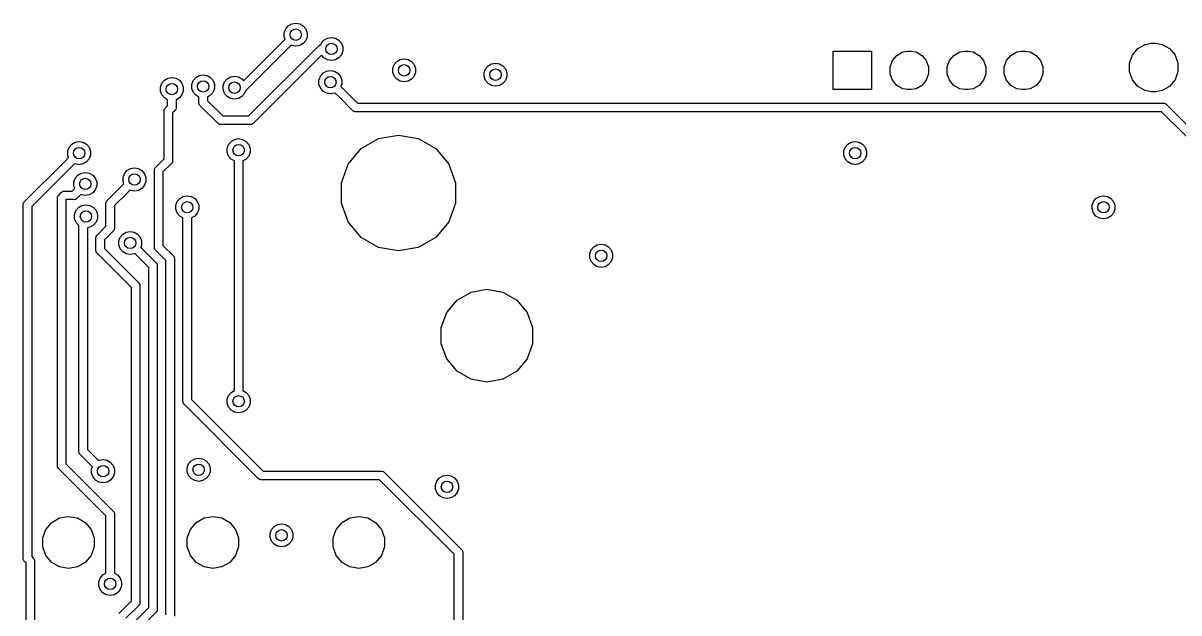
# Model space of a CAD drawing. Extents: x 98.4 to 159.2, y -134.3 to -90.8.
# Drawn here: x 98.45 to 138.94, y -111.52 to -90.84 of the extents above; entities that cross this region are included whole.
import ezdxf

# ---------------------------------------------------------------- set-up
doc = ezdxf.new("R2010")
doc.units = 0
doc.header["$MEASUREMENT"] = 0
doc.layers.add('BLACK', color=7, linetype='CONTINUOUS')

msp = doc.modelspace()

# ---------------------------------------------------------------- linework, layer by layer
at = {"layer": 'BLACK', "linetype": 'CONTINUOUS'}
for p, q in [((107.6, -91.1795), (107.648, -91.0469)), ((107.648, -91.0469), (107.739, -90.9389)), ((107.739, -90.9389), (107.861, -90.8683)), ((107.861, -90.8683), (108, -90.8438)), ((108, -90.8438), (108.139, -90.8683)), ((108.139, -90.8683), (108.261, -90.9389)), ((108.261, -90.9389), (108.352, -91.0469)), ((108.352, -91.0469), (108.4, -91.1795)), ((106.174, -92.8635), (107.631, -91.4066)), ((107.6, -91.3205), (107.6, -91.1795)), ((107.631, -91.4066), (107.6, -91.3205)), ((108.352, -91.4531), (108.261, -91.5611)), ((108.4, -91.3205), (108.352, -91.4531)), ((108.4, -91.1795), (108.4, -91.3205)), ((108.898, -91.5469), (108.989, -91.4389)), ((108.989, -91.4389), (109.111, -91.3683)), ((109.111, -91.3683), (109.25, -91.3438)), ((109.25, -91.3438), (109.389, -91.3683)), ((109.389, -91.3683), (109.511, -91.4389)), ((109.511, -91.4389), (109.602, -91.5469)), ((107.842, -91.6205), (106.255, -93.2075)), ((106.346, -94.1), (108.797, -91.6486)), ((107.861, -91.6317), (107.842, -91.6205)), ((108, -91.6562), (107.861, -91.6317)), ((108.139, -91.6317), (108, -91.6562)), ((108.261, -91.5611), (108.139, -91.6317)), ((108.797, -91.6486), (108.81, -91.6333)), ((108.81, -91.6333), (108.827, -91.6234)), ((108.827, -91.6234), (108.844, -91.612)), ((108.844, -91.612), (108.85, -91.6102)), ((108.85, -91.6102), (108.856, -91.6069)), ((108.856, -91.6069), (108.876, -91.6034)), ((108.876, -91.6034), (108.878, -91.6028)), ((108.878, -91.6028), (108.898, -91.5469)), ((109.602, -91.5469), (109.65, -91.6795)), ((109.65, -91.8205), (109.602, -91.9531)), ((109.65, -91.6795), (109.65, -91.8205)), ((126.825, -93.175), (126.825, -91.825)), ((126.825, -91.825), (128.175, -91.825)), ((128.175, -91.825), (128.175, -93.175)), ((129.059, -91.9749), (129.266, -91.8559)), ((129.266, -91.8559), (129.441, -91.825)), ((129.441, -91.825), (129.559, -91.825)), ((129.559, -91.825), (129.734, -91.8559)), ((129.734, -91.8559), (129.941, -91.9749)), ((131.059, -91.9749), (131.266, -91.8559)), ((131.266, -91.8559), (131.441, -91.825)), ((131.441, -91.825), (131.559, -91.825)), ((131.559, -91.825), (131.734, -91.8559)), ((131.734, -91.8559), (131.941, -91.9749)), ((133.059, -91.9749), (133.266, -91.8559)), ((133.266, -91.8559), (133.441, -91.825)), ((133.441, -91.825), (133.559, -91.825)), ((133.559, -91.825), (133.734, -91.8559)), ((133.734, -91.8559), (133.941, -91.9749)), ((137.313, -91.9684), (137.505, -91.7388)), ((137.505, -91.7388), (137.765, -91.5889)), ((137.765, -91.5889), (137.986, -91.55)), ((137.986, -91.55), (138.134, -91.55)), ((138.134, -91.55), (138.355, -91.5889)), ((138.355, -91.5889), (138.615, -91.7388)), ((138.615, -91.7388), (138.807, -91.9684)), ((108.907, -91.9633), (106.519, -94.3514)), ((108.989, -92.0611), (108.907, -91.9633)), ((109.111, -92.1317), (108.989, -92.0611)), ((109.25, -92.1562), (109.111, -92.1317)), ((109.389, -92.1317), (109.25, -92.1562)), ((109.511, -92.0611), (109.389, -92.1317)), ((109.602, -91.9531), (109.511, -92.0611)), ((111.4, -92.4295), (111.448, -92.2969)), ((111.448, -92.2969), (111.539, -92.1889)), ((111.539, -92.1889), (111.661, -92.1183)), ((111.661, -92.1183), (111.8, -92.0938)), ((111.8, -92.0938), (111.939, -92.1183)), ((111.939, -92.1183), (112.061, -92.1889)), ((112.061, -92.1889), (112.152, -92.2969)), ((112.152, -92.2969), (112.2, -92.4295)), ((114.739, -92.3389), (114.861, -92.2683)), ((114.861, -92.2683), (115, -92.2438)), ((115, -92.2438), (115.139, -92.2683)), ((115.139, -92.2683), (115.261, -92.3389)), ((128.825, -92.381), (128.906, -92.1573)), ((128.906, -92.1573), (129.059, -91.9749)), ((129.941, -91.9749), (130.094, -92.1573)), ((130.094, -92.1573), (130.175, -92.381)), ((130.825, -92.381), (130.906, -92.1573)), ((130.906, -92.1573), (131.059, -91.9749)), ((131.941, -91.9749), (132.094, -92.1573)), ((132.094, -92.1573), (132.175, -92.381)), ((132.825, -92.381), (132.906, -92.1573)), ((132.906, -92.1573), (133.059, -91.9749)), ((133.941, -91.9749), (134.094, -92.1573)), ((134.094, -92.1573), (134.175, -92.381)), ((137.21, -92.2501), (137.313, -91.9684)), ((137.21, -92.5499), (137.21, -92.2501)), ((138.807, -91.9684), (138.91, -92.2501)), ((138.91, -92.2501), (138.91, -92.5499)), ((104.496, -92.7504), (104.618, -92.6799)), ((104.618, -92.6799), (104.757, -92.6554)), ((104.757, -92.6554), (104.896, -92.6799)), ((104.896, -92.6799), (105.018, -92.7504)), ((105.595, -92.7949), (105.717, -92.7244)), ((105.717, -92.7244), (105.856, -92.6999)), ((105.856, -92.6999), (105.995, -92.7244)), ((105.995, -92.7244), (106.117, -92.7949)), ((108.814, -92.8431), (108.862, -92.7105)), ((108.862, -92.7105), (108.953, -92.6025)), ((108.953, -92.6025), (109.075, -92.5319)), ((109.075, -92.5319), (109.214, -92.5074)), ((109.214, -92.5074), (109.353, -92.5319)), ((109.353, -92.5319), (109.475, -92.6025)), ((109.475, -92.6025), (109.565, -92.7105)), ((109.565, -92.7105), (109.614, -92.8431)), ((111.4, -92.5705), (111.4, -92.4295)), ((111.448, -92.7031), (111.4, -92.5705)), ((111.539, -92.8111), (111.448, -92.7031)), ((112.152, -92.7031), (112.061, -92.8111)), ((112.2, -92.5705), (112.152, -92.7031)), ((112.2, -92.4295), (112.2, -92.5705)), ((114.6, -92.5795), (114.648, -92.4469)), ((114.6, -92.7205), (114.6, -92.5795)), ((114.648, -92.8531), (114.6, -92.7205)), ((114.648, -92.4469), (114.739, -92.3389)), ((115.261, -92.3389), (115.352, -92.4469)), ((115.352, -92.4469), (115.4, -92.5795)), ((115.4, -92.7205), (115.352, -92.8531)), ((115.4, -92.5795), (115.4, -92.7205)), ((128.825, -92.619), (128.825, -92.381)), ((128.906, -92.8427), (128.825, -92.619)), ((130.175, -92.619), (130.094, -92.8427)), ((130.175, -92.381), (130.175, -92.619)), ((130.825, -92.619), (130.825, -92.381)), ((130.906, -92.8427), (130.825, -92.619)), ((132.175, -92.619), (132.094, -92.8427)), ((132.175, -92.381), (132.175, -92.619)), ((132.825, -92.619), (132.825, -92.381)), ((132.906, -92.8427), (132.825, -92.619)), ((134.175, -92.619), (134.094, -92.8427)), ((134.175, -92.381), (134.175, -92.619)), ((137.313, -92.8316), (137.21, -92.5499)), ((138.91, -92.5499), (138.807, -92.8316)), ((103.261, -93.0855), (103.309, -92.953)), ((103.261, -93.2266), (103.261, -93.0855)), ((103.309, -92.953), (103.4, -92.8449)), ((103.4, -92.8449), (103.522, -92.7744)), ((103.522, -92.7744), (103.661, -92.7499)), ((103.661, -92.7499), (103.8, -92.7744)), ((103.8, -92.7744), (103.922, -92.8449)), ((103.922, -92.8449), (104.012, -92.953)), ((104.012, -92.953), (104.061, -93.0855)), ((104.061, -93.0855), (104.061, -93.2266)), ((104.357, -92.991), (104.405, -92.8585)), ((104.357, -93.1321), (104.357, -92.991)), ((104.405, -93.2647), (104.357, -93.1321)), ((104.405, -92.8585), (104.496, -92.7504)), ((105.018, -92.7504), (105.108, -92.8585)), ((105.108, -92.8585), (105.157, -92.991)), ((105.157, -93.1321), (105.108, -93.2647)), ((105.157, -92.991), (105.157, -93.1321)), ((105.456, -93.0355), (105.504, -92.9029)), ((105.456, -93.1766), (105.456, -93.0355)), ((105.504, -92.9029), (105.595, -92.7949)), ((106.117, -92.7949), (106.174, -92.8635)), ((108.814, -92.9841), (108.814, -92.8431)), ((108.862, -93.1167), (108.814, -92.9841)), ((108.953, -93.2247), (108.862, -93.1167)), ((109.614, -92.9841), (109.582, -93.0702)), ((109.582, -93.0702), (109.729, -93.2168)), ((109.614, -92.8431), (109.614, -92.9841)), ((111.661, -92.8817), (111.539, -92.8111)), ((111.8, -92.9062), (111.661, -92.8817)), ((111.939, -92.8817), (111.8, -92.9062)), ((112.061, -92.8111), (111.939, -92.8817)), ((114.739, -92.9611), (114.648, -92.8531)), ((114.861, -93.0317), (114.739, -92.9611)), ((115, -93.0562), (114.861, -93.0317)), ((115.139, -93.0317), (115, -93.0562)), ((115.261, -92.9611), (115.139, -93.0317)), ((115.352, -92.8531), (115.261, -92.9611)), ((129.059, -93.0251), (128.906, -92.8427)), ((129.266, -93.1441), (129.059, -93.0251)), ((129.941, -93.0251), (129.734, -93.1441)), ((130.094, -92.8427), (129.941, -93.0251)), ((131.059, -93.0251), (130.906, -92.8427)), ((131.266, -93.1441), (131.059, -93.0251)), ((131.941, -93.0251), (131.734, -93.1441)), ((132.094, -92.8427), (131.941, -93.0251)), ((133.059, -93.0251), (132.906, -92.8427)), ((133.266, -93.1441), (133.059, -93.0251)), ((133.941, -93.0251), (133.734, -93.1441)), ((134.094, -92.8427), (133.941, -93.0251)), ((137.505, -93.0612), (137.313, -92.8316)), ((137.765, -93.2111), (137.505, -93.0612)), ((138.615, -93.0612), (138.355, -93.2111)), ((138.807, -92.8316), (138.615, -93.0612)), ((103.309, -93.3591), (103.261, -93.2266)), ((103.4, -93.4672), (103.309, -93.3591)), ((103.511, -93.5313), (103.4, -93.4672)), ((103.511, -93.7438), (103.511, -93.5313)), ((103.922, -93.4672), (103.811, -93.5313)), ((103.811, -93.5313), (103.811, -93.7994)), ((104.012, -93.3591), (103.922, -93.4672)), ((104.061, -93.2266), (104.012, -93.3591)), ((104.496, -93.3727), (104.405, -93.2647)), ((104.607, -93.4369), (104.496, -93.3727)), ((104.607, -93.6207), (104.607, -93.4369)), ((105.018, -93.3727), (104.907, -93.4369)), ((104.907, -93.4369), (104.907, -93.5651)), ((105.108, -93.2647), (105.018, -93.3727)), ((105.504, -93.3091), (105.456, -93.1766)), ((105.595, -93.4172), (105.504, -93.3091)), ((105.717, -93.4877), (105.595, -93.4172)), ((105.856, -93.5122), (105.717, -93.4877)), ((105.995, -93.4877), (105.856, -93.5122)), ((106.117, -93.4172), (105.995, -93.4877)), ((106.208, -93.3091), (106.117, -93.4172)), ((106.238, -93.2248), (106.208, -93.3091)), ((106.242, -93.2227), (106.238, -93.2248)), ((106.255, -93.2075), (106.242, -93.2227)), ((109.075, -93.2953), (108.953, -93.2247)), ((109.214, -93.3198), (109.075, -93.2953)), ((109.353, -93.2953), (109.214, -93.3198)), ((109.372, -93.2841), (109.353, -93.2953)), ((109.517, -93.4289), (109.372, -93.2841)), ((109.989, -93.9014), (109.517, -93.4289)), ((109.517, -93.4289), (109.517, -93.4289)), ((109.729, -93.2168), (109.729, -93.2168)), ((109.729, -93.2168), (110.162, -93.65)), ((128.175, -93.175), (126.825, -93.175)), ((129.441, -93.175), (129.266, -93.1441)), ((129.559, -93.175), (129.441, -93.175)), ((129.734, -93.1441), (129.559, -93.175)), ((131.441, -93.175), (131.266, -93.1441)), ((131.559, -93.175), (131.441, -93.175)), ((131.734, -93.1441), (131.559, -93.175)), ((133.441, -93.175), (133.266, -93.1441)), ((133.559, -93.175), (133.441, -93.175)), ((133.734, -93.1441), (133.559, -93.175)), ((137.986, -93.25), (137.765, -93.2111)), ((138.134, -93.25), (137.986, -93.25)), ((138.355, -93.2111), (138.134, -93.25)), ((103.386, -93.9153), (103.391, -93.8961)), ((103.388, -93.9351), (103.386, -93.9153)), ((103.388, -95.5999), (103.388, -93.9351)), ((103.391, -93.8961), (103.395, -93.8765)), ((103.395, -93.8765), (103.398, -93.8707)), ((103.398, -93.8707), (103.4, -93.8642)), ((103.4, -93.8642), (103.411, -93.8479)), ((103.411, -93.8479), (103.421, -93.8307)), ((103.421, -93.8307), (103.437, -93.8179)), ((103.437, -93.8179), (103.511, -93.7438)), ((103.762, -93.9166), (103.688, -93.9907)), ((103.777, -93.9038), (103.762, -93.9166)), ((103.787, -93.8866), (103.777, -93.9038)), ((103.799, -93.8703), (103.787, -93.8866)), ((103.8, -93.8638), (103.799, -93.8703)), ((103.804, -93.858), (103.8, -93.8638)), ((103.807, -93.8384), (103.804, -93.858)), ((103.812, -93.8192), (103.807, -93.8384)), ((103.811, -93.7994), (103.812, -93.8192)), ((104.605, -93.6405), (104.607, -93.6207)), ((104.61, -93.6598), (104.605, -93.6405)), ((104.614, -93.6794), (104.61, -93.6598)), ((104.617, -93.6852), (104.614, -93.6794)), ((104.619, -93.6916), (104.617, -93.6852)), ((104.63, -93.7079), (104.619, -93.6916)), ((104.64, -93.7252), (104.63, -93.7079)), ((104.655, -93.738), (104.64, -93.7252)), ((105.269, -94.3514), (104.655, -93.738)), ((104.907, -93.5651), (105.442, -94.1)), ((110.002, -93.9167), (109.989, -93.9014)), ((110.019, -93.9266), (110.002, -93.9167)), ((110.036, -93.938), (110.019, -93.9266)), ((110.042, -93.9398), (110.036, -93.938)), ((110.048, -93.9431), (110.042, -93.9398)), ((110.068, -93.9466), (110.048, -93.9431)), ((110.087, -93.9517), (110.068, -93.9466)), ((110.162, -93.65), (138.393, -93.65)), ((138.393, -93.65), (138.413, -93.6483)), ((138.413, -93.6483), (138.432, -93.6534)), ((138.432, -93.6534), (138.452, -93.6569)), ((138.452, -93.6569), (138.458, -93.6602)), ((138.458, -93.6602), (138.464, -93.662)), ((138.464, -93.662), (138.481, -93.6734)), ((138.481, -93.6734), (138.498, -93.6833)), ((138.498, -93.6833), (138.511, -93.6986)), ((138.511, -93.6986), (139.442, -94.6295)), ((103.688, -93.9907), (103.688, -95.6555)), ((105.281, -94.3667), (105.269, -94.3514)), ((105.442, -94.1), (106.346, -94.1)), ((106.519, -94.3514), (106.506, -94.3667)), ((110.107, -93.95), (110.087, -93.9517)), ((138.338, -93.95), (110.107, -93.95)), ((139.231, -94.8434), (138.338, -93.95)), ((105.299, -94.3766), (105.281, -94.3667)), ((105.315, -94.388), (105.299, -94.3766)), ((105.321, -94.3898), (105.315, -94.388)), ((105.327, -94.3931), (105.321, -94.3898)), ((105.347, -94.3966), (105.327, -94.3931)), ((105.366, -94.4017), (105.347, -94.3966)), ((105.386, -94.4), (105.366, -94.4017)), ((106.401, -94.4), (105.386, -94.4)), ((106.421, -94.4017), (106.401, -94.4)), ((106.44, -94.3966), (106.421, -94.4017)), ((106.46, -94.3931), (106.44, -94.3966)), ((106.466, -94.3898), (106.46, -94.3931)), ((106.472, -94.388), (106.466, -94.3898)), ((106.489, -94.3766), (106.472, -94.388)), ((106.506, -94.3667), (106.489, -94.3766)), ((100.061, -95.1969), (100.152, -95.0889)), ((100.152, -95.0889), (100.274, -95.0183)), ((100.274, -95.0183), (100.413, -94.9938)), ((100.413, -94.9938), (100.552, -95.0183)), ((100.552, -95.0183), (100.674, -95.0889)), ((100.674, -95.0889), (100.765, -95.1969)), ((105.6, -95.2295), (105.648, -95.0969)), ((105.648, -95.0969), (105.739, -94.9889)), ((105.739, -94.9889), (105.861, -94.9183)), ((105.861, -94.9183), (106, -94.8938)), ((106, -94.8938), (106.139, -94.9183)), ((106.139, -94.9183), (106.261, -94.9889)), ((106.261, -94.9889), (106.352, -95.0969)), ((106.352, -95.0969), (106.4, -95.2295)), ((110.295, -95.2443), (110.905, -94.8916)), ((110.905, -94.8916), (111.6, -94.7691)), ((111.6, -94.7691), (112.295, -94.8916)), ((112.295, -94.8916), (112.905, -95.2443)), ((127.248, -95.1969), (127.339, -95.0889)), ((127.339, -95.0889), (127.461, -95.0183)), ((127.461, -95.0183), (127.6, -94.9938)), ((127.6, -94.9938), (127.739, -95.0183)), ((127.739, -95.0183), (127.861, -95.0889)), ((127.861, -95.0889), (127.952, -95.1969)), ((99.9162, -95.6847), (100.044, -95.5566)), ((100.013, -95.3295), (100.061, -95.1969)), ((100.013, -95.4705), (100.013, -95.3295)), ((100.044, -95.5566), (100.013, -95.4705)), ((100.765, -95.1969), (100.813, -95.3295)), ((100.813, -95.4705), (100.765, -95.6031)), ((100.813, -95.3295), (100.813, -95.4705)), ((105.6, -95.3705), (105.6, -95.2295)), ((105.648, -95.5031), (105.6, -95.3705)), ((105.739, -95.6111), (105.648, -95.5031)), ((106.352, -95.5031), (106.261, -95.6111)), ((106.4, -95.3705), (106.352, -95.5031)), ((106.4, -95.2295), (106.4, -95.3705)), ((109.841, -95.7846), (110.295, -95.2443)), ((112.905, -95.2443), (113.359, -95.7846)), ((127.2, -95.3295), (127.248, -95.1969)), ((127.2, -95.4705), (127.2, -95.3295)), ((127.248, -95.6031), (127.2, -95.4705)), ((127.952, -95.1969), (128, -95.3295)), ((128, -95.4705), (127.952, -95.6031)), ((128, -95.3295), (128, -95.4705)), ((98.4986, -97.1023), (99.9162, -95.6847)), ((100.128, -95.8968), (98.75, -97.2752)), ((99.9162, -95.6847), (99.9162, -95.6847)), ((100.255, -95.7705), (100.128, -95.8968)), ((100.128, -95.8968), (100.128, -95.8968)), ((100.274, -95.7817), (100.255, -95.7705)), ((100.413, -95.8062), (100.274, -95.7817)), ((100.552, -95.7817), (100.413, -95.8062)), ((100.674, -95.7111), (100.552, -95.7817)), ((100.765, -95.6031), (100.674, -95.7111)), ((102.088, -96.0148), (102.211, -95.9443)), ((102.211, -95.9443), (102.349, -95.9198)), ((102.349, -95.9198), (102.488, -95.9443)), ((102.488, -95.9443), (102.611, -96.0148)), ((103.048, -95.9873), (103.053, -95.9681)), ((103.053, -95.9681), (103.056, -95.9485)), ((103.056, -95.9485), (103.06, -95.9427)), ((103.06, -95.9427), (103.061, -95.9362)), ((103.061, -95.9362), (103.073, -95.9199)), ((103.073, -95.9199), (103.083, -95.9027)), ((103.083, -95.9027), (103.098, -95.8899)), ((103.098, -95.8899), (103.388, -95.5999)), ((103.639, -95.7727), (103.349, -96.0627)), ((103.655, -95.7599), (103.639, -95.7727)), ((103.665, -95.7427), (103.655, -95.7599)), ((103.676, -95.7264), (103.665, -95.7427)), ((103.678, -95.7199), (103.676, -95.7264)), ((103.681, -95.7141), (103.678, -95.7199)), ((103.685, -95.6945), (103.681, -95.7141)), ((103.69, -95.6753), (103.685, -95.6945)), ((103.688, -95.6555), (103.69, -95.6753)), ((105.85, -95.6753), (105.739, -95.6111)), ((105.85, -103.725), (105.85, -95.6753)), ((106.261, -95.6111), (106.15, -95.6753)), ((106.15, -95.6753), (106.15, -103.725)), ((109.6, -96.4473), (109.841, -95.7846)), ((113.359, -95.7846), (113.6, -96.4473)), ((127.339, -95.7111), (127.248, -95.6031)), ((127.461, -95.7817), (127.339, -95.7111)), ((127.6, -95.8062), (127.461, -95.7817)), ((127.739, -95.7817), (127.6, -95.8062)), ((127.861, -95.7111), (127.739, -95.7817)), ((127.952, -95.6031), (127.861, -95.7111)), ((100.226, -96.4116), (100.274, -96.279)), ((100.274, -96.279), (100.365, -96.171)), ((100.365, -96.171), (100.487, -96.1004)), ((100.487, -96.1004), (100.626, -96.0759)), ((100.626, -96.0759), (100.765, -96.1004)), ((100.765, -96.1004), (100.887, -96.171)), ((100.887, -96.171), (100.978, -96.279)), ((100.978, -96.279), (101.026, -96.4116)), ((101.949, -96.2554), (101.998, -96.1229)), ((101.949, -96.3965), (101.949, -96.2554)), ((101.998, -96.1229), (102.088, -96.0148)), ((102.611, -96.0148), (102.701, -96.1229)), ((102.701, -96.1229), (102.749, -96.2554)), ((102.749, -96.2554), (102.749, -96.3965)), ((103.049, -96.0071), (103.048, -95.9873)), ((103.049, -98.6943), (103.049, -96.0071)), ((103.349, -96.0627), (103.349, -98.6387)), ((99.6963, -96.8713), (99.7869, -96.7807)), ((99.7869, -96.7807), (99.7997, -96.7654)), ((99.7997, -96.7654), (99.817, -96.7555)), ((99.817, -96.7555), (99.8333, -96.7441)), ((99.8333, -96.7441), (99.8397, -96.7423)), ((99.8397, -96.7423), (99.8455, -96.739)), ((99.8455, -96.739), (99.8651, -96.7355)), ((99.8651, -96.7355), (99.8844, -96.7304)), ((99.8844, -96.7304), (99.9042, -96.7321)), ((99.9042, -96.7321), (100.164, -96.7321)), ((100.164, -96.7321), (100.257, -96.6387)), ((100.226, -96.5526), (100.226, -96.4116)), ((100.257, -96.6387), (100.226, -96.5526)), ((100.978, -96.6852), (100.887, -96.7932)), ((101.026, -96.5526), (100.978, -96.6852)), ((101.026, -96.4116), (101.026, -96.5526)), ((101.399, -97.0647), (101.853, -96.6106)), ((101.853, -96.6106), (101.981, -96.4825)), ((101.853, -96.6106), (101.853, -96.6106)), ((101.981, -96.4825), (101.949, -96.3965)), ((102.191, -96.6964), (102.065, -96.8228)), ((102.211, -96.7076), (102.191, -96.6964)), ((102.349, -96.7321), (102.211, -96.7076)), ((102.488, -96.7076), (102.349, -96.7321)), ((102.611, -96.6371), (102.488, -96.7076)), ((102.701, -96.529), (102.611, -96.6371)), ((102.749, -96.3965), (102.701, -96.529)), ((109.6, -97.1527), (109.6, -96.4473)), ((113.6, -96.4473), (113.6, -97.1527)), ((98.4483, -97.1997), (98.4534, -97.1805)), ((98.4534, -97.1805), (98.4569, -97.1609)), ((98.4569, -97.1609), (98.4602, -97.1551)), ((98.4602, -97.1551), (98.462, -97.1487)), ((98.462, -97.1487), (98.4734, -97.1324)), ((98.4734, -97.1324), (98.4833, -97.1151)), ((98.4833, -97.1151), (98.4986, -97.1023)), ((99.646, -96.9687), (99.6512, -96.9495)), ((99.6478, -96.9885), (99.646, -96.9687)), ((99.6478, -106.35), (99.6478, -96.9885)), ((99.6512, -96.9495), (99.6546, -96.9299)), ((99.6546, -96.9299), (99.658, -96.9241)), ((99.658, -96.9241), (99.6597, -96.9176)), ((99.6597, -96.9176), (99.6711, -96.9013)), ((99.6711, -96.9013), (99.6811, -96.8841)), ((99.6811, -96.8841), (99.6963, -96.8713)), ((99.9598, -97.0321), (99.9478, -97.0441)), ((99.9478, -97.0441), (99.9478, -106.295)), ((100.219, -97.0321), (99.9598, -97.0321)), ((100.239, -97.0338), (100.219, -97.0321)), ((100.258, -97.0287), (100.239, -97.0338)), ((100.278, -97.0252), (100.258, -97.0287)), ((100.284, -97.0219), (100.278, -97.0252)), ((100.29, -97.0201), (100.284, -97.0219)), ((100.307, -97.0087), (100.29, -97.0201)), ((100.324, -96.9988), (100.307, -97.0087)), ((100.337, -96.9835), (100.324, -96.9988)), ((100.468, -96.8526), (100.337, -96.9835)), ((100.487, -96.8638), (100.468, -96.8526)), ((100.626, -96.8883), (100.487, -96.8638)), ((100.765, -96.8638), (100.626, -96.8883)), ((100.887, -96.7932), (100.765, -96.8638)), ((101.348, -97.1621), (101.353, -97.1429)), ((101.35, -97.1819), (101.348, -97.1621)), ((101.35, -97.9657), (101.35, -97.1819)), ((101.353, -97.1429), (101.357, -97.1233)), ((101.357, -97.1233), (101.36, -97.1175)), ((101.36, -97.1175), (101.362, -97.111)), ((101.362, -97.111), (101.373, -97.0947)), ((101.373, -97.0947), (101.383, -97.0775)), ((101.383, -97.0775), (101.399, -97.0647)), ((102.065, -96.8228), (101.65, -97.2375)), ((102.065, -96.8228), (102.065, -96.8228)), ((103.8, -97.2295), (103.848, -97.0969)), ((103.848, -97.0969), (103.939, -96.9889)), ((103.939, -96.9889), (104.061, -96.9183)), ((104.061, -96.9183), (104.2, -96.8938)), ((104.2, -96.8938), (104.339, -96.9183)), ((104.339, -96.9183), (104.461, -96.9889)), ((104.461, -96.9889), (104.552, -97.0969)), ((104.552, -97.0969), (104.6, -97.2295)), ((109.841, -97.8154), (109.6, -97.1527)), ((113.6, -97.1527), (113.359, -97.8154)), ((135.9, -97.2295), (135.948, -97.0969)), ((135.948, -97.0969), (136.039, -96.9889)), ((136.039, -96.9889), (136.161, -96.9183)), ((136.161, -96.9183), (136.3, -96.8938)), ((136.3, -96.8938), (136.439, -96.9183)), ((136.439, -96.9183), (136.561, -96.9889)), ((136.561, -96.9889), (136.652, -97.0969)), ((136.652, -97.0969), (136.7, -97.2295)), ((98.45, -97.2196), (98.4483, -97.1997)), ((98.45, -109.599), (98.45, -97.2196)), ((98.75, -97.2752), (98.75, -109.544)), ((100.25, -97.5493), (100.298, -97.4167)), ((100.25, -97.6903), (100.25, -97.5493)), ((100.298, -97.4167), (100.389, -97.3087)), ((100.389, -97.3087), (100.511, -97.2381)), ((100.511, -97.2381), (100.65, -97.2136)), ((100.65, -97.2136), (100.789, -97.2381)), ((100.789, -97.2381), (100.911, -97.3087)), ((100.911, -97.3087), (101.002, -97.4167)), ((101.002, -97.4167), (101.05, -97.5493)), ((101.05, -97.5493), (101.05, -97.6903)), ((101.65, -97.2375), (101.65, -98.0213)), ((103.8, -97.3705), (103.8, -97.2295)), ((103.848, -97.5031), (103.8, -97.3705)), ((103.939, -97.6111), (103.848, -97.5031)), ((104.552, -97.5031), (104.461, -97.6111)), ((104.6, -97.3705), (104.552, -97.5031)), ((104.6, -97.2295), (104.6, -97.3705)), ((135.9, -97.3705), (135.9, -97.2295)), ((135.948, -97.5031), (135.9, -97.3705)), ((136.039, -97.6111), (135.948, -97.5031)), ((136.652, -97.5031), (136.561, -97.6111)), ((136.7, -97.3705), (136.652, -97.5031)), ((136.7, -97.2295), (136.7, -97.3705)), ((100.298, -97.8229), (100.25, -97.6903)), ((100.389, -97.931), (100.298, -97.8229)), ((100.4, -97.9373), (100.389, -97.931)), ((100.4, -105.845), (100.4, -97.9373)), ((100.911, -97.931), (100.789, -98.0015)), ((101.002, -97.8229), (100.911, -97.931)), ((101.05, -97.6903), (101.002, -97.8229)), ((101.049, -98.2671), (101.35, -97.9657)), ((104.05, -97.6753), (103.939, -97.6111)), ((104.05, -97.8788), (104.05, -97.6753)), ((104.05, -104.093), (104.05, -97.8788)), ((104.05, -97.8788), (104.05, -97.8788)), ((104.461, -97.6111), (104.35, -97.6753)), ((104.35, -97.6753), (104.35, -104.038)), ((110.295, -98.3557), (109.841, -97.8154)), ((113.359, -97.8154), (112.905, -98.3557)), ((136.161, -97.6817), (136.039, -97.6111)), ((136.3, -97.7062), (136.161, -97.6817)), ((136.439, -97.6817), (136.3, -97.7062)), ((136.561, -97.6111), (136.439, -97.6817)), ((100.789, -98.0015), (100.7, -98.0172)), ((100.7, -98.0172), (100.7, -105.789)), ((100.998, -98.3645), (101.003, -98.3453)), ((101, -98.3844), (100.998, -98.3645)), ((101, -98.8015), (101, -98.3844)), ((101.003, -98.3453), (101.007, -98.3257)), ((101.007, -98.3257), (101.01, -98.3199)), ((101.01, -98.3199), (101.012, -98.3135)), ((101.012, -98.3135), (101.023, -98.2972)), ((101.023, -98.2972), (101.033, -98.2799)), ((101.033, -98.2799), (101.049, -98.2671)), ((101.601, -98.1385), (101.3, -98.44)), ((101.617, -98.1257), (101.601, -98.1385)), ((101.627, -98.1085), (101.617, -98.1257)), ((101.638, -98.0922), (101.627, -98.1085)), ((101.64, -98.0857), (101.638, -98.0922)), ((101.643, -98.0799), (101.64, -98.0857)), ((101.647, -98.0603), (101.643, -98.0799)), ((101.652, -98.0411), (101.647, -98.0603)), ((101.65, -98.0213), (101.652, -98.0411)), ((101.8, -98.4795), (101.848, -98.3469)), ((101.848, -98.3469), (101.939, -98.2388)), ((101.939, -98.2388), (102.061, -98.1683)), ((102.061, -98.1683), (102.2, -98.1438)), ((102.2, -98.1438), (102.339, -98.1683)), ((102.339, -98.1683), (102.461, -98.2388)), ((102.461, -98.2388), (102.552, -98.3469)), ((102.552, -98.3469), (102.6, -98.4795)), ((110.905, -98.7084), (110.295, -98.3557)), ((112.905, -98.3557), (112.295, -98.7084)), ((100.998, -98.8213), (101, -98.8015)), ((101.3, -98.44), (101.3, -98.7459)), ((101.3, -98.7459), (102.493, -99.9393)), ((101.8, -98.6205), (101.8, -98.4795)), ((101.848, -98.7531), (101.8, -98.6205)), ((101.939, -98.8611), (101.848, -98.7531)), ((102.6, -98.6205), (102.569, -98.7065)), ((102.569, -98.7065), (102.715, -98.8532)), ((102.6, -98.4795), (102.6, -98.6205)), ((103.048, -98.7141), (103.049, -98.6943)), ((103.053, -98.7334), (103.048, -98.7141)), ((103.056, -98.753), (103.053, -98.7334)), ((103.06, -98.7588), (103.056, -98.753)), ((103.061, -98.7652), (103.06, -98.7588)), ((103.073, -98.7815), (103.061, -98.7652)), ((103.083, -98.7988), (103.073, -98.7815)), ((103.098, -98.8116), (103.083, -98.7988)), ((103.349, -98.6387), (103.701, -98.9907)), ((111.6, -98.8309), (110.905, -98.7084)), ((112.295, -98.7084), (111.6, -98.8309)), ((118.3, -98.9295), (118.348, -98.7969)), ((118.348, -98.7969), (118.439, -98.6889)), ((118.439, -98.6889), (118.561, -98.6183)), ((118.561, -98.6183), (118.7, -98.5938)), ((118.7, -98.5938), (118.839, -98.6183)), ((118.839, -98.6183), (118.961, -98.6889)), ((118.961, -98.6889), (119.052, -98.7969)), ((119.052, -98.7969), (119.1, -98.9295)), ((101.003, -98.8405), (100.998, -98.8213)), ((101.007, -98.8601), (101.003, -98.8405)), ((101.01, -98.8659), (101.007, -98.8601)), ((101.012, -98.8724), (101.01, -98.8659)), ((101.023, -98.8887), (101.012, -98.8724)), ((101.033, -98.9059), (101.023, -98.8887)), ((101.049, -98.9187), (101.033, -98.9059)), ((102.242, -100.112), (101.049, -98.9187)), ((102.061, -98.9317), (101.939, -98.8611)), ((102.2, -98.9562), (102.061, -98.9317)), ((102.339, -98.9317), (102.2, -98.9562)), ((102.358, -98.9204), (102.339, -98.9317)), ((102.503, -99.0653), (102.358, -98.9204)), ((102.85, -99.4121), (102.503, -99.0653)), ((102.503, -99.0653), (102.503, -99.0653)), ((102.715, -98.8532), (102.715, -98.8532)), ((102.715, -98.8532), (103.101, -99.2393)), ((103.45, -99.1636), (103.098, -98.8116)), ((103.45, -111.14), (103.45, -99.1636)), ((103.701, -98.9907), (103.717, -99.0035)), ((103.717, -99.0035), (103.727, -99.0208)), ((103.727, -99.0208), (103.738, -99.0371)), ((103.738, -99.0371), (103.74, -99.0435)), ((103.74, -99.0435), (103.743, -99.0493)), ((103.743, -99.0493), (103.747, -99.0689)), ((103.747, -99.0689), (103.752, -99.0882)), ((103.752, -99.0882), (103.75, -99.108)), ((103.75, -99.108), (103.75, -111.126)), ((118.3, -99.0705), (118.3, -98.9295)), ((118.348, -99.2031), (118.3, -99.0705)), ((118.439, -99.3111), (118.348, -99.2031)), ((119.052, -99.2031), (118.961, -99.3111)), ((119.1, -99.0705), (119.052, -99.2031)), ((119.1, -98.9295), (119.1, -99.0705)), ((102.85, -111.333), (102.85, -99.4121)), ((103.101, -99.2393), (103.117, -99.2521)), ((103.117, -99.2521), (103.127, -99.2693)), ((103.127, -99.2693), (103.138, -99.2856)), ((103.138, -99.2856), (103.14, -99.2921)), ((103.14, -99.2921), (103.143, -99.2979)), ((103.143, -99.2979), (103.147, -99.3175)), ((103.147, -99.3175), (103.152, -99.3367)), ((103.152, -99.3367), (103.15, -99.3565)), ((103.15, -99.3565), (103.15, -111.388)), ((118.561, -99.3817), (118.439, -99.3111)), ((118.7, -99.4062), (118.561, -99.3817)), ((118.839, -99.3817), (118.7, -99.4062)), ((118.961, -99.3111), (118.839, -99.3817)), ((102.493, -99.9393), (102.509, -99.9521)), ((102.509, -99.9521), (102.519, -99.9693)), ((102.519, -99.9693), (102.53, -99.9856)), ((102.53, -99.9856), (102.532, -99.9921)), ((102.532, -99.9921), (102.535, -99.9979)), ((102.535, -99.9979), (102.539, -100.018)), ((102.539, -100.018), (102.544, -100.037)), ((102.242, -111.092), (102.242, -100.112)), ((102.544, -100.037), (102.542, -100.057)), ((102.542, -100.057), (102.542, -111.148)), ((113.656, -100.555), (114.144, -100.273)), ((114.144, -100.273), (114.7, -100.175)), ((114.7, -100.175), (115.256, -100.273)), ((115.256, -100.273), (115.744, -100.555)), ((113.293, -100.988), (113.656, -100.555)), ((115.744, -100.555), (116.107, -100.988)), ((113.1, -101.518), (113.293, -100.988)), ((116.107, -100.988), (116.3, -101.518)), ((113.1, -102.082), (113.1, -101.518)), ((116.3, -101.518), (116.3, -102.082)), ((113.293, -102.612), (113.1, -102.082)), ((116.3, -102.082), (116.107, -102.612)), ((113.656, -103.045), (113.293, -102.612)), ((116.107, -102.612), (115.744, -103.045)), ((114.144, -103.327), (113.656, -103.045)), ((115.744, -103.045), (115.256, -103.327)), ((114.7, -103.425), (114.144, -103.327)), ((115.256, -103.327), (114.7, -103.425)), ((104.35, -104.038), (106.862, -106.55)), ((105.6, -104.029), (105.648, -103.897)), ((105.6, -104.171), (105.6, -104.029)), ((105.648, -103.897), (105.739, -103.789)), ((105.739, -103.789), (105.85, -103.725)), ((106.15, -103.725), (106.261, -103.789)), ((106.261, -103.789), (106.352, -103.897)), ((106.352, -103.897), (106.4, -104.029)), ((106.4, -104.029), (106.4, -104.171)), ((104.048, -104.113), (104.05, -104.093)), ((104.053, -104.132), (104.048, -104.113)), ((104.057, -104.152), (104.053, -104.132)), ((104.06, -104.158), (104.057, -104.152)), ((104.062, -104.164), (104.06, -104.158)), ((104.073, -104.181), (104.062, -104.164)), ((104.083, -104.198), (104.073, -104.181)), ((104.099, -104.211), (104.083, -104.198)), ((106.689, -106.801), (104.099, -104.211)), ((105.648, -104.303), (105.6, -104.171)), ((105.739, -104.411), (105.648, -104.303)), ((105.861, -104.482), (105.739, -104.411)), ((106.261, -104.411), (106.139, -104.482)), ((106.352, -104.303), (106.261, -104.411)), ((106.4, -104.171), (106.352, -104.303)), ((106, -104.506), (105.861, -104.482)), ((106.139, -104.482), (106, -104.506)), ((100.398, -105.864), (100.4, -105.845)), ((100.403, -105.884), (100.398, -105.864)), ((100.407, -105.903), (100.403, -105.884)), ((100.41, -105.909), (100.407, -105.903)), ((100.412, -105.916), (100.41, -105.909)), ((100.423, -105.932), (100.412, -105.916)), ((100.433, -105.949), (100.423, -105.932)), ((100.449, -105.962), (100.433, -105.949)), ((100.881, -106.395), (100.449, -105.962)), ((100.7, -105.789), (101.092, -106.181)), ((104.461, -106.118), (104.6, -106.094)), ((104.6, -106.094), (104.739, -106.118)), ((99.646, -106.37), (99.6478, -106.35)), ((99.6512, -106.389), (99.646, -106.37)), ((99.6546, -106.409), (99.6512, -106.389)), ((99.658, -106.415), (99.6546, -106.409)), ((99.6597, -106.421), (99.658, -106.415)), ((99.6711, -106.438), (99.6597, -106.421)), ((99.6811, -106.455), (99.6711, -106.438)), ((99.6963, -106.468), (99.6811, -106.455)), ((101.35, -108.121), (99.6963, -106.468)), ((99.9478, -106.295), (101.601, -107.948)), ((100.85, -106.481), (100.881, -106.395)), ((100.85, -106.622), (100.85, -106.481)), ((101.092, -106.181), (101.111, -106.169)), ((101.111, -106.169), (101.25, -106.145)), ((101.25, -106.145), (101.389, -106.169)), ((101.389, -106.169), (101.511, -106.24)), ((101.511, -106.24), (101.602, -106.348)), ((101.602, -106.348), (101.65, -106.481)), ((101.65, -106.481), (101.65, -106.622)), ((104.2, -106.429), (104.248, -106.297)), ((104.2, -106.571), (104.2, -106.429)), ((104.248, -106.297), (104.339, -106.189)), ((104.339, -106.189), (104.461, -106.118)), ((104.739, -106.118), (104.861, -106.189)), ((104.861, -106.189), (104.952, -106.297)), ((104.952, -106.297), (105, -106.429)), ((105, -106.429), (105, -106.571)), ((100.898, -106.754), (100.85, -106.622)), ((100.989, -106.862), (100.898, -106.754)), ((101.111, -106.933), (100.989, -106.862)), ((101.511, -106.862), (101.389, -106.933)), ((101.602, -106.754), (101.511, -106.862)), ((101.65, -106.622), (101.602, -106.754)), ((104.248, -106.703), (104.2, -106.571)), ((104.339, -106.811), (104.248, -106.703)), ((104.461, -106.882), (104.339, -106.811)), ((104.6, -106.906), (104.461, -106.882)), ((104.739, -106.882), (104.6, -106.906)), ((104.861, -106.811), (104.739, -106.882)), ((104.952, -106.703), (104.861, -106.811)), ((105, -106.571), (104.952, -106.703)), ((106.702, -106.817), (106.689, -106.801)), ((106.719, -106.827), (106.702, -106.817)), ((106.736, -106.838), (106.719, -106.827)), ((106.742, -106.84), (106.736, -106.838)), ((106.748, -106.843), (106.742, -106.84)), ((106.768, -106.847), (106.748, -106.843)), ((106.787, -106.852), (106.768, -106.847)), ((106.807, -106.85), (106.787, -106.852)), ((110.938, -106.85), (106.807, -106.85)), ((106.862, -106.55), (110.993, -106.55)), ((113.55, -109.462), (110.938, -106.85)), ((110.993, -106.55), (111.013, -106.548)), ((111.013, -106.548), (111.032, -106.553)), ((111.032, -106.553), (111.052, -106.557)), ((111.052, -106.557), (111.058, -106.56)), ((111.058, -106.56), (111.064, -106.562)), ((111.064, -106.562), (111.081, -106.573)), ((111.081, -106.573), (111.098, -106.583)), ((111.098, -106.583), (111.111, -106.599)), ((111.111, -106.599), (113.801, -109.289)), ((112.9, -107.029), (112.948, -106.897)), ((112.948, -106.897), (113.039, -106.789)), ((113.039, -106.789), (113.161, -106.718)), ((113.161, -106.718), (113.3, -106.694)), ((113.3, -106.694), (113.439, -106.718)), ((113.439, -106.718), (113.561, -106.789)), ((113.561, -106.789), (113.652, -106.897)), ((113.652, -106.897), (113.7, -107.029)), ((101.25, -106.957), (101.111, -106.933)), ((101.389, -106.933), (101.25, -106.957)), ((112.9, -107.171), (112.9, -107.029)), ((112.948, -107.303), (112.9, -107.171)), ((113.039, -107.411), (112.948, -107.303)), ((113.652, -107.303), (113.561, -107.411)), ((113.7, -107.171), (113.652, -107.303)), ((113.7, -107.029), (113.7, -107.171)), ((113.161, -107.482), (113.039, -107.411)), ((113.3, -107.506), (113.161, -107.482)), ((113.439, -107.482), (113.3, -107.506)), ((113.561, -107.411), (113.439, -107.482)), ((101.601, -107.948), (101.617, -107.961)), ((101.617, -107.961), (101.627, -107.978)), ((101.627, -107.978), (101.638, -107.995)), ((101.638, -107.995), (101.64, -108.001)), ((101.64, -108.001), (101.643, -108.007)), ((101.643, -108.007), (101.647, -108.027)), ((101.647, -108.027), (101.652, -108.046)), ((101.652, -108.046), (101.65, -108.066)), ((101.65, -108.066), (101.65, -110.125)), ((99.2486, -108.591), (99.4526, -108.348)), ((99.4526, -108.348), (99.7274, -108.189)), ((99.7274, -108.189), (100.04, -108.134)), ((100.04, -108.134), (100.353, -108.189)), ((100.353, -108.189), (100.627, -108.348)), ((100.627, -108.348), (100.831, -108.591)), ((101.35, -109.921), (101.35, -108.121)), ((104.309, -108.591), (104.513, -108.348)), ((104.513, -108.348), (104.787, -108.189)), ((104.787, -108.189), (105.1, -108.134)), ((105.1, -108.134), (105.413, -108.189)), ((105.413, -108.189), (105.687, -108.348)), ((105.687, -108.348), (105.891, -108.591)), ((107.148, -108.597), (107.239, -108.489)), ((107.239, -108.489), (107.361, -108.418)), ((107.361, -108.418), (107.5, -108.394)), ((107.5, -108.394), (107.639, -108.418)), ((107.639, -108.418), (107.761, -108.489)), ((107.761, -108.489), (107.852, -108.597)), ((109.419, -108.591), (109.623, -108.348)), ((109.623, -108.348), (109.897, -108.189)), ((109.897, -108.189), (110.21, -108.134)), ((110.21, -108.134), (110.523, -108.189)), ((110.523, -108.189), (110.797, -108.348)), ((110.797, -108.348), (111.001, -108.591)), ((99.14, -108.889), (99.2486, -108.591)), ((99.14, -109.207), (99.14, -108.889)), ((100.831, -108.591), (100.94, -108.889)), ((100.94, -108.889), (100.94, -109.207)), ((104.2, -108.889), (104.309, -108.591)), ((104.2, -109.207), (104.2, -108.889)), ((105.891, -108.591), (106, -108.889)), ((106, -108.889), (106, -109.207)), ((107.1, -108.729), (107.148, -108.597)), ((107.1, -108.871), (107.1, -108.729)), ((107.148, -109.003), (107.1, -108.871)), ((107.852, -108.597), (107.9, -108.729)), ((107.9, -108.871), (107.852, -109.003)), ((107.9, -108.729), (107.9, -108.871)), ((109.31, -108.889), (109.419, -108.591)), ((109.31, -109.207), (109.31, -108.889)), ((111.001, -108.591), (111.11, -108.889)), ((111.11, -108.889), (111.11, -109.207)), ((99.2486, -109.505), (99.14, -109.207)), ((100.94, -109.207), (100.831, -109.505)), ((104.309, -109.505), (104.2, -109.207)), ((106, -109.207), (105.891, -109.505)), ((107.239, -109.111), (107.148, -109.003)), ((107.361, -109.182), (107.239, -109.111)), ((107.5, -109.206), (107.361, -109.182)), ((107.639, -109.182), (107.5, -109.206)), ((107.761, -109.111), (107.639, -109.182)), ((107.852, -109.003), (107.761, -109.111)), ((109.419, -109.505), (109.31, -109.207)), ((111.11, -109.207), (111.001, -109.505)), ((113.801, -109.289), (113.817, -109.302)), ((113.817, -109.302), (113.827, -109.319)), ((113.827, -109.319), (113.838, -109.336)), ((98.4483, -109.619), (98.45, -109.599)), ((98.4534, -109.638), (98.4483, -109.619)), ((98.4569, -109.658), (98.4534, -109.638)), ((98.4602, -109.664), (98.4569, -109.658)), ((98.462, -109.67), (98.4602, -109.664)), ((98.4734, -109.687), (98.462, -109.67)), ((98.4833, -109.704), (98.4734, -109.687)), ((98.4986, -109.717), (98.4833, -109.704)), ((98.55, -109.768), (98.4986, -109.717)), ((98.75, -109.544), (98.8014, -109.595)), ((98.8014, -109.595), (98.8167, -109.608)), ((98.8167, -109.608), (98.8266, -109.625)), ((98.8266, -109.625), (98.838, -109.642)), ((98.838, -109.642), (98.8398, -109.648)), ((98.8398, -109.648), (98.8431, -109.654)), ((98.8431, -109.654), (98.8466, -109.674)), ((98.8466, -109.674), (98.8517, -109.693)), ((98.8517, -109.693), (98.85, -109.713)), ((98.85, -109.713), (98.85, -124.538)), ((99.4526, -109.748), (99.2486, -109.505)), ((100.831, -109.505), (100.627, -109.748)), ((104.513, -109.748), (104.309, -109.505)), ((105.891, -109.505), (105.687, -109.748)), ((109.623, -109.748), (109.419, -109.505)), ((111.001, -109.505), (110.797, -109.748)), ((113.55, -114.593), (113.55, -109.462)), ((113.838, -109.336), (113.84, -109.342)), ((113.84, -109.342), (113.843, -109.348)), ((113.843, -109.348), (113.847, -109.367)), ((113.847, -109.367), (113.852, -109.387)), ((113.852, -109.387), (113.85, -109.407)), ((113.85, -109.407), (113.85, -114.538)), ((98.55, -124.593), (98.55, -109.768)), ((99.7274, -109.907), (99.4526, -109.748)), ((100.04, -109.962), (99.7274, -109.907)), ((100.353, -109.907), (100.04, -109.962)), ((100.627, -109.748), (100.353, -109.907)), ((101.239, -110.189), (101.35, -110.125)), ((101.35, -110.125), (101.35, -109.921)), ((101.35, -109.921), (101.35, -109.921)), ((101.65, -110.125), (101.761, -110.189)), ((104.787, -109.907), (104.513, -109.748)), ((105.1, -109.962), (104.787, -109.907)), ((105.413, -109.907), (105.1, -109.962)), ((105.687, -109.748), (105.413, -109.907)), ((109.897, -109.907), (109.623, -109.748)), ((110.21, -109.962), (109.897, -109.907)), ((110.523, -109.907), (110.21, -109.962)), ((110.797, -109.748), (110.523, -109.907)), ((101.1, -110.429), (101.148, -110.297)), ((101.1, -110.571), (101.1, -110.429)), ((101.148, -110.297), (101.239, -110.189)), ((101.761, -110.189), (101.852, -110.297)), ((101.852, -110.297), (101.9, -110.429)), ((101.9, -110.429), (101.9, -110.571)), ((101.148, -110.703), (101.1, -110.571)), ((101.239, -110.811), (101.148, -110.703)), ((101.361, -110.882), (101.239, -110.811)), ((101.5, -110.906), (101.361, -110.882)), ((101.639, -110.882), (101.5, -110.906)), ((101.761, -110.811), (101.639, -110.882)), ((101.852, -110.703), (101.761, -110.811)), ((101.9, -110.571), (101.852, -110.703)), ((101.799, -111.535), (102.242, -111.092)), ((102.493, -111.265), (102.05, -111.708)), ((102.399, -111.784), (102.85, -111.333)), ((102.509, -111.252), (102.493, -111.265)), ((102.519, -111.235), (102.509, -111.252)), ((102.53, -111.218), (102.519, -111.235)), ((102.532, -111.212), (102.53, -111.218)), ((102.535, -111.206), (102.532, -111.212)), ((102.539, -111.187), (102.535, -111.206)), ((102.544, -111.167), (102.539, -111.187)), ((102.542, -111.148), (102.544, -111.167)), ((103.448, -111.159), (103.45, -111.14)), ((103.45, -111.166), (103.448, -111.159)), ((103.45, -111.581), (103.45, -111.166)), ((103.75, -111.126), (103.752, -111.133)), ((103.752, -111.133), (103.75, -111.153)), ((103.75, -111.153), (103.75, -111.637)), ((103.101, -111.505), (102.65, -111.957)), ((103.117, -111.493), (103.101, -111.505)), ((103.127, -111.475), (103.117, -111.493)), ((103.138, -111.459), (103.127, -111.475)), ((103.14, -111.453), (103.138, -111.459)), ((103.143, -111.447), (103.14, -111.453)), ((103.147, -111.427), (103.143, -111.447)), ((103.152, -111.408), (103.147, -111.427)), ((103.15, -111.388), (103.152, -111.408))]:
    msp.add_line(p, q, dxfattribs=at)
at = {"layer": 'BLACK'}
for centre in [(108, -91.25), (109.25, -91.75), (111.8, -92.5), (109.214, -92.9136), (115, -92.65), (103.661, -93.1561), (104.757, -93.0616), (105.856, -93.106), (106, -95.3), (100.413, -95.4), (127.6, -95.4), (100.626, -96.4821), (102.349, -96.326), (104.2, -97.3), (136.3, -97.3), (100.65, -97.6198), (102.2, -98.55), (118.7, -99), (106, -104.1), (101.25, -106.551), (104.6, -106.5), (113.3, -107.1), (107.5, -108.8), (101.5, -110.5)]:
    msp.add_circle(centre, 0.2, dxfattribs=at)

doc.saveas('drawing.dxf')
